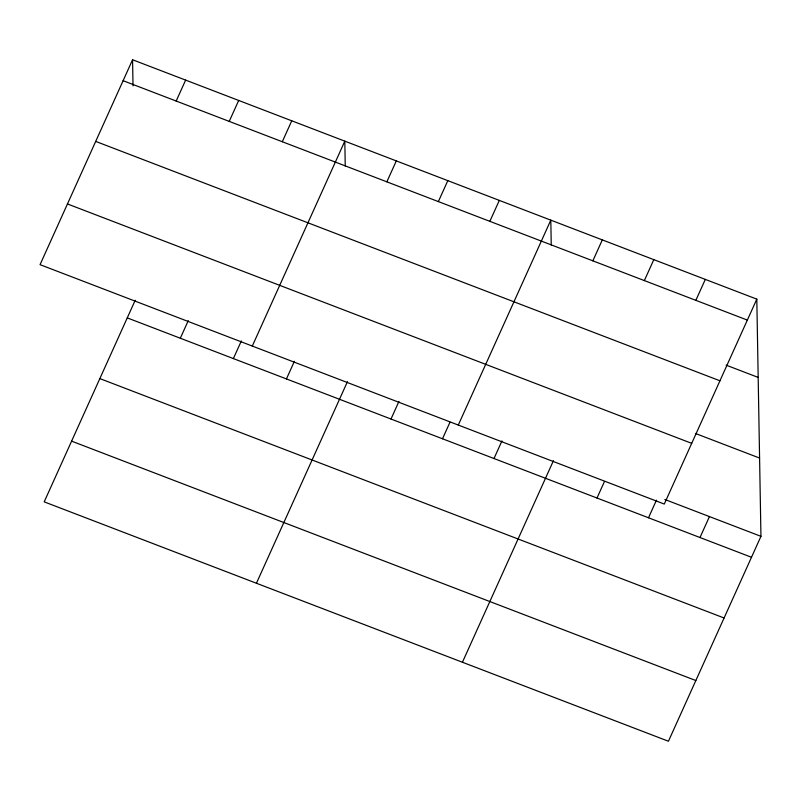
<?xml version="1.0" encoding="UTF-8"?>
<svg xmlns="http://www.w3.org/2000/svg" width="801" height="801" viewBox="0 0 801 801"><rect width="100%" height="100%" fill="white"/><g stroke="black" fill="none" stroke-linecap="round" stroke-linejoin="round"><path stroke-width="1.2" d="M132.566 59.755L40.05 264.66L664.289 504.059L756.805 299.143L132.566 59.755L133.026 85.847M176.18 101.036L185.632 80.1M135.219 300.245L44.195 501.857L668.434 741.245L760.95 536.34L756.805 299.143M229.236 121.392L238.688 100.445M180.315 338.232L188.285 320.6M282.292 141.737L291.754 120.801M233.381 358.578L241.341 340.946M252.295 346.052L344.81 141.146L345.241 165.997M286.438 378.933L294.398 361.291M386.853 181.837L396.315 160.901M256.43 583.248L347.464 381.646M438.357 201.592L447.809 180.646M390.998 419.023L398.958 401.391M489.852 221.336L499.313 200.4M442.502 438.778L449.962 422.247M458.292 425.061L550.808 220.145L551.238 244.996M493.997 458.532L501.957 440.89M592.85 260.836L602.312 239.899M462.427 662.247L553.461 460.645M644.354 280.59L653.806 259.644M596.995 498.032L604.465 481.501M695.849 300.335L705.311 279.399M648.5 517.776L656.46 500.144M699.994 537.531L709.446 516.585M123.114 80.691L747.353 320.09M726.127 365.136L758.177 377.421M95.699 141.407L719.939 380.795M695.498 433.491L759.578 458.062M67.464 203.955L691.694 443.343M664.82 499.474L760.95 536.34M127.259 317.887L751.498 557.276M99.845 378.593L724.084 617.992M71.609 441.141L695.839 680.54"/></g></svg>
